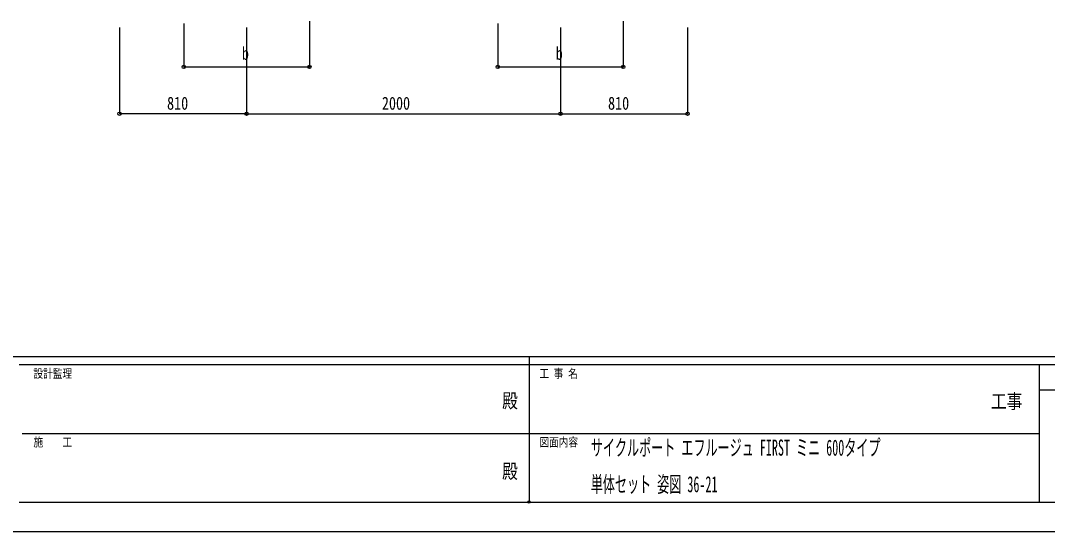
# Model space of a CAD drawing. Units: millimetres, scale not verified. Extents: x -10512 to 10512, y -7425 to 7425.
# Drawn here: x -3253 to 3291, y -7425 to -4167 of the extents above; entities that cross this region are included whole.
import ezdxf
from ezdxf.enums import TextEntityAlignment as Align

# ---------------------------------------------------------------- set-up
doc = ezdxf.new("R2010")
doc.units = ezdxf.units.MM
doc.header["$LTSCALE"] = 30
doc.header["$PDMODE"] = 32
doc.header["$PDSIZE"] = 15
for name, color, linetype in [('0-2_USER1', 3, 'Continuous'), ('0-6_YKK_D', 6, 'Continuous'), ('0-7_YKK_ZWAK', 7, 'Continuous')]:
    doc.layers.add(name, color=color, linetype=linetype)
doc.styles.add('ＭＳ ゴシック', font='')
doc.styles.get('ＭＳ ゴシック').set_extended_font_data('MS Gothic')

msp = doc.modelspace()

# ---------------------------------------------------------------- linework, layer by layer
at = {"layer": '0-6_YKK_D'}
for p, q in [((-2212.65, -4186.04), (-2212.65, -4463.5)), ((-1412.65, -4171.82), (-1412.65, -4463.5)), ((-212.65, -4186.04), (-212.65, -4463.5)), ((587.35, -4171.82), (587.35, -4463.5)), ((-2622.45, -4212.5), (-2622.45, -4762.5)), ((-1812.45, -4212.5), (-1812.45, -4762.5)), ((-1812.45, -4212.5), (-1812.45, -4762.5)), ((187.55, -4212.5), (187.55, -4762.5)), ((187.55, -4212.5), (187.55, -4762.5)), ((997.55, -4212.5), (997.55, -4762.5)), ((-2212.65, -4462.5), (-1412.65, -4462.5)), ((-212.65, -4462.5), (587.35, -4462.5)), ((-1812.45, -4761.5), (-2622.45, -4761.5)), ((-1812.45, -4761.5), (187.55, -4761.5)), ((187.55, -4761.5), (997.55, -4761.5))]:
    msp.add_line(p, q, dxfattribs=at)
for centre in [(-2212.65, -4462.5), (-1412.65, -4462.5), (-212.65, -4462.5), (587.35, -4462.5), (-2622.45, -4761.5), (-1812.45, -4761.5), (-1812.45, -4761.5), (187.55, -4761.5), (187.55, -4761.5), (997.55, -4761.5)]:
    msp.add_circle(centre, 10.62, dxfattribs=at)
at = {"layer": '0-7_YKK_ZWAK'}
for p, q in [((9737.55, -6312.5), (-9762.45, -6312.5)), ((-12.45, -6312.5), (-12.45, -7237.5)), ((-12.45, -6362.5), (-3262.45, -6362.5)), ((3237.55, -6362.5), (-12.45, -6362.5)), ((4962.55, -6525), (3237.55, -6525)), ((-3243.7, -6800), (-12.45, -6800)), ((-12.45, -6800), (3237.55, -6800)), ((-3262.45, -7237.5), (-12.45, -7237.5)), ((-12.45, -7237.5), (3237.55, -7237.5)), ((3237.55, -7237.5), (4962.55, -7237.5))]:
    msp.add_line(p, q, dxfattribs=at)
msp.add_lwpolyline([(-10512.5, -7425), (10512.5, -7425), (10512.5, 7425), (-10512.5, 7425)], close=True, dxfattribs=at)
msp.add_lwpolyline([(4962.55, -6362.5), (3237.55, -6362.5), (3237.55, -7237.5)], dxfattribs=at)
msp.add_point((-12.45, -7237.5), dxfattribs=at)

# ---------------------------------------------------------------- texts
at = {"layer": '0-2_USER1', "style": 'ＭＳ ゴシック', "width": 0.55}
for s, p in [('サイクルポート エフルージュ FIRST ミニ 600タイプ', (380.5, -6972.33)), ('単体セット 姿図 36-21', (380.5, -7205.67))]:
    msp.add_text(s, height=102.6, dxfattribs=at).set_placement(p, align=Align.BOTTOM_LEFT)
at = {"layer": '0-6_YKK_D', "style": 'ＭＳ ゴシック', "width": 0.8}
for s, p in [('b', (-1842.65, -4442.5)), ('b', (157.35, -4442.5)), ('810', (-2319.45, -4760.5)), ('2000', (-950.45, -4760.5)), ('810', (490.55, -4760.5))]:
    msp.add_text(s, height=82.48, dxfattribs=at).set_placement(p, align=Align.BOTTOM_LEFT)
at = {"layer": '0-7_YKK_ZWAK', "style": 'ＭＳ ゴシック', "width": 0.8}
for s, height, p in [('設計監理', 54.99, (-3170.78, -6462.5)), ('工 事 名', 54.99, (53.17, -6462.5)), ('殿', 91.64, (-184.17, -6664.58)), ('工事', 91.64, (2930.83, -6668.66)), ('施\u3000\u3000工', 54.99, (-3170.78, -6900)), ('図面内容', 54.99, (53.17, -6900)), ('殿', 91.64, (-184.17, -7114.58))]:
    msp.add_text(s, height=height, dxfattribs=at).set_placement(p, align=Align.BOTTOM_LEFT)

doc.saveas('drawing.dxf')
